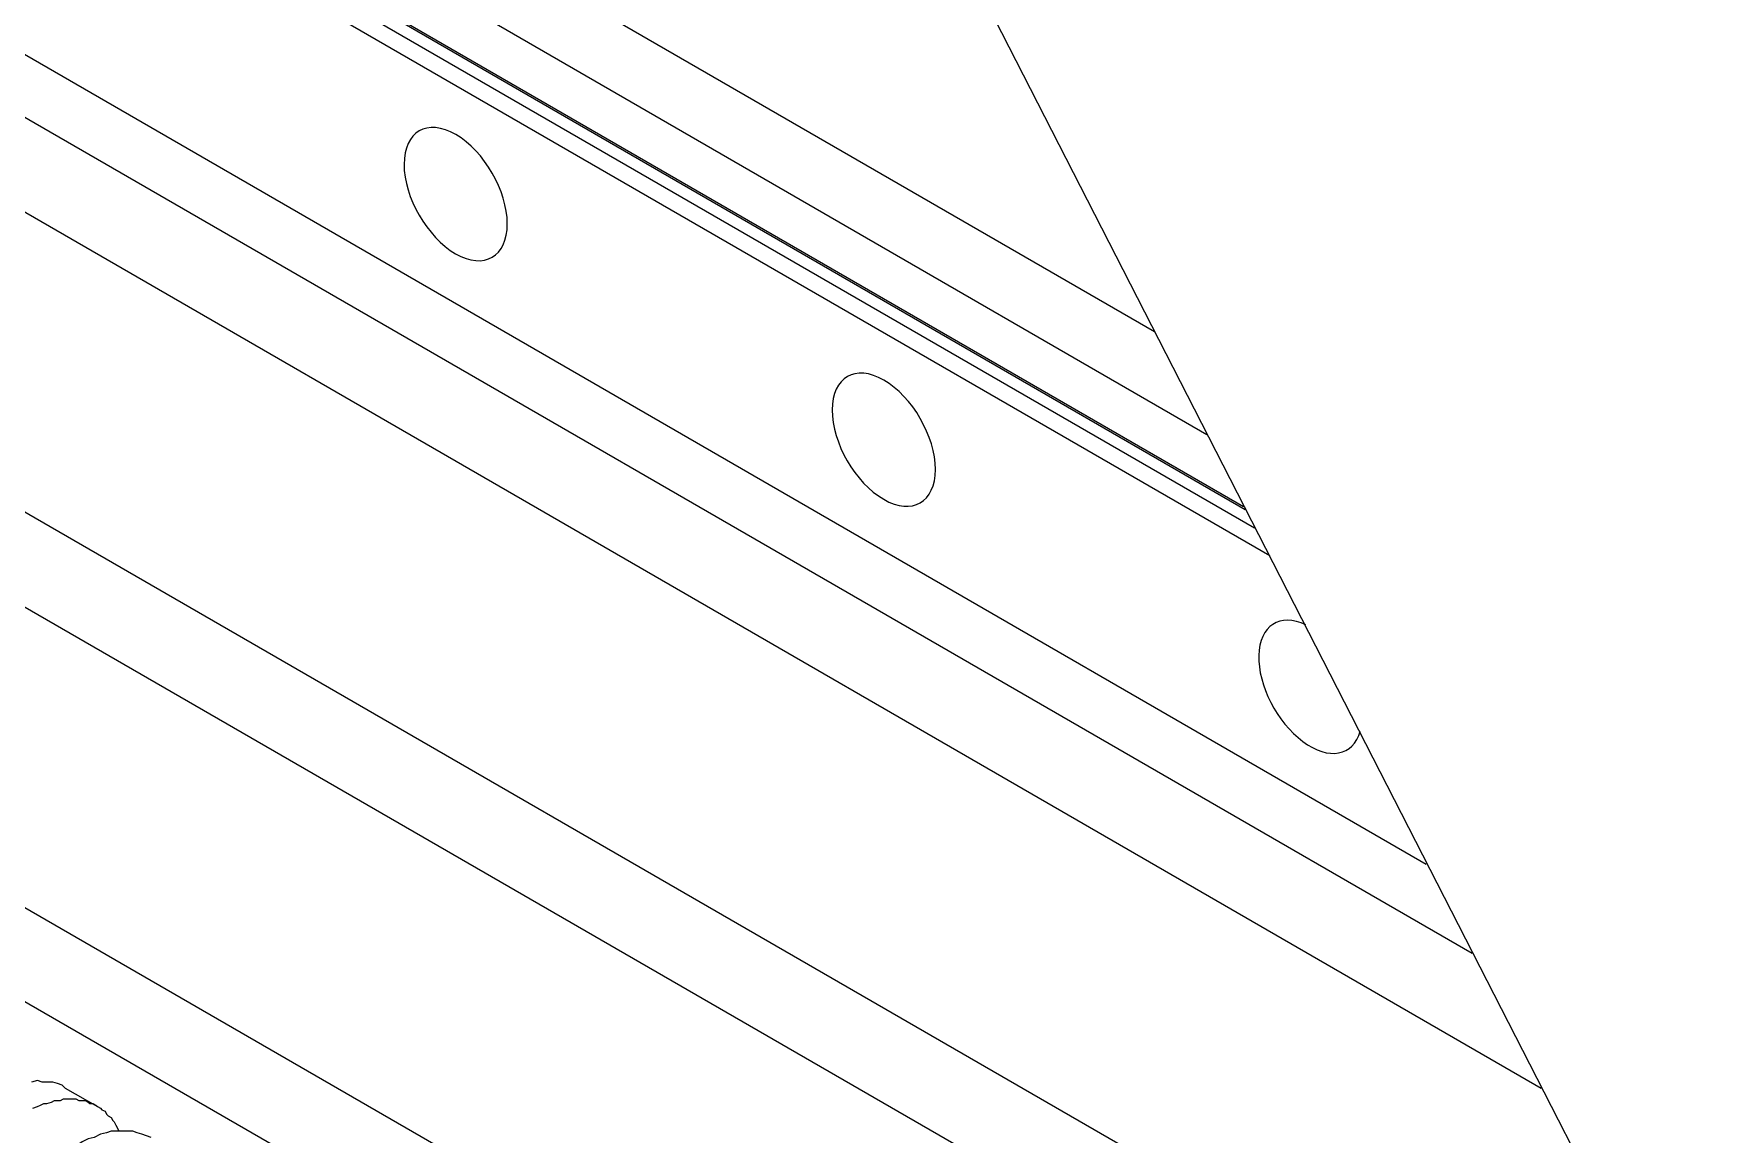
# Model space of a CAD drawing. Extents: x 23 to 317, y -101 to 289.
# Drawn here: x 93.89 to 110.38, y 80 to 90.76 of the extents above; entities that cross this region are included whole.
import ezdxf

# ---------------------------------------------------------------- set-up
doc = ezdxf.new("R2010")
doc.units = 0
doc.layers.get('0').update_dxf_attribs({"linetype": 'CONTINUOUS'})

msp = doc.modelspace()

# ---------------------------------------------------------------- linework, layer by layer
at = {"color": 7}
for points in [[(67.511707, 109.399654), (104.854151, 87.846701)], [(66.911346, 109.054447), (105.364457, 86.841096)], [(66.341003, 108.724249), (105.829737, 85.925546)], [(66.461075, 108.799294), (105.739683, 86.105654)], [(66.491093, 108.799294), (105.724674, 86.135672)], [(66.250949, 108.589167), (105.979827, 85.655383)], [(66.250949, 106.472895), (107.510747, 82.63857)], [(67.61677, 105.062047), (107.961018, 81.768047)], [(67.871923, 103.996407), (108.636424, 80.447253)], [(67.61677, 101.204729), (110.37747, 76.51489)], [(67.871923, 100.12408), (110.37747, 75.58433)], [(70.648592, 95.591355), (110.37747, 72.642562)], [(70.813691, 94.570742), (110.37747, 71.727012)], [(102.242581, 92.949768), (109.987236, 77.820675)], [(94.197746, 80.447253), (94.167728, 80.477271), (94.122701, 80.49228), (94.077674, 80.507289), (94.017637, 80.507289), (93.97261, 80.507289), (93.927583, 80.522298), (93.867547, 80.507289)], [(93.882556, 80.252136), (93.927583, 80.267145), (93.957601, 80.282154), (93.987619, 80.297163), (94.017637, 80.297163), (94.062665, 80.312172), (94.092683, 80.327181), (94.122701, 80.327181), (94.152719, 80.327181), (94.182737, 80.34219), (94.212755, 80.34219), (94.242773, 80.34219), (94.272791, 80.34219), (94.302809, 80.34219), (94.332827, 80.327181), (94.362845, 80.327181), (94.392863, 80.327181), (94.422881, 80.312172), (94.43789, 80.297163), (94.467908, 80.297163), (94.497926, 80.282154), (94.512935, 80.267145), (94.542953, 80.252136), (94.557962, 80.237127), (94.58798, 80.222118), (94.602989, 80.1921), (94.617998, 80.177091), (94.648016, 80.162082), (94.663025, 80.132064), (94.678034, 80.117055), (94.693043, 80.087037), (94.708052, 80.057019), (94.723061, 80.027001)], [(94.197746, 80.447253), (94.512935, 80.267145)], [(95.038251, 79.966965), (94.993224, 79.981974), (94.948197, 79.996983), (94.90317, 80.011992), (94.858143, 80.027001), (94.813116, 80.027001), (94.753079, 80.027001), (94.708052, 80.027001), (94.648016, 80.027001), (94.602989, 80.011992), (94.542953, 79.996983), (94.482917, 79.966965), (94.422881, 79.951956), (94.362845, 79.921937), (94.317818, 79.891919), (94.257782, 79.846892), (94.197746, 79.816874), (94.13771, 79.771847), (94.077674, 79.72682), (94.017637, 79.666784), (93.957601, 79.621757), (93.897565, 79.561721), (93.837529, 79.501685)]]:
    msp.add_lwpolyline(points, dxfattribs=at)
for points in [[(98.018258, 89.772513), (97.739463, 89.933043), (97.513134, 89.802382), (97.512739, 89.480673)], [(98.522344, 88.899343), (98.52274, 89.221051), (98.297053, 89.611983), (98.018258, 89.772513)], [(97.512739, 89.480673), (97.512343, 89.158965), (97.73803, 88.768033), (98.016825, 88.607503)], [(98.016825, 88.607503), (98.29562, 88.446973), (98.521949, 88.577634), (98.522344, 88.899343)], [(102.205775, 87.371069), (101.92698, 87.531599), (101.700651, 87.400939), (101.700255, 87.07923)], [(102.709861, 86.497899), (102.710257, 86.819608), (102.48457, 87.210539), (102.205775, 87.371069)], [(101.700255, 87.07923), (101.69986, 86.757521), (101.925547, 86.36659), (102.204342, 86.20606)], [(102.204342, 86.20606), (102.483137, 86.04553), (102.709466, 86.176191), (102.709861, 86.497899)], [(106.333667, 84.978026), (106.078668, 85.098732), (105.880691, 84.970378), (105.872991, 84.679354)], [(105.872991, 84.679354), (105.865291, 84.388331), (106.050306, 84.026768), (106.303505, 83.838026)], [(106.303505, 83.838026), (106.556705, 83.649284), (106.797934, 83.693112), (106.864827, 83.940012)]]:
    msp.add_open_spline(points, degree=3, dxfattribs=at)

doc.saveas('drawing.dxf')
